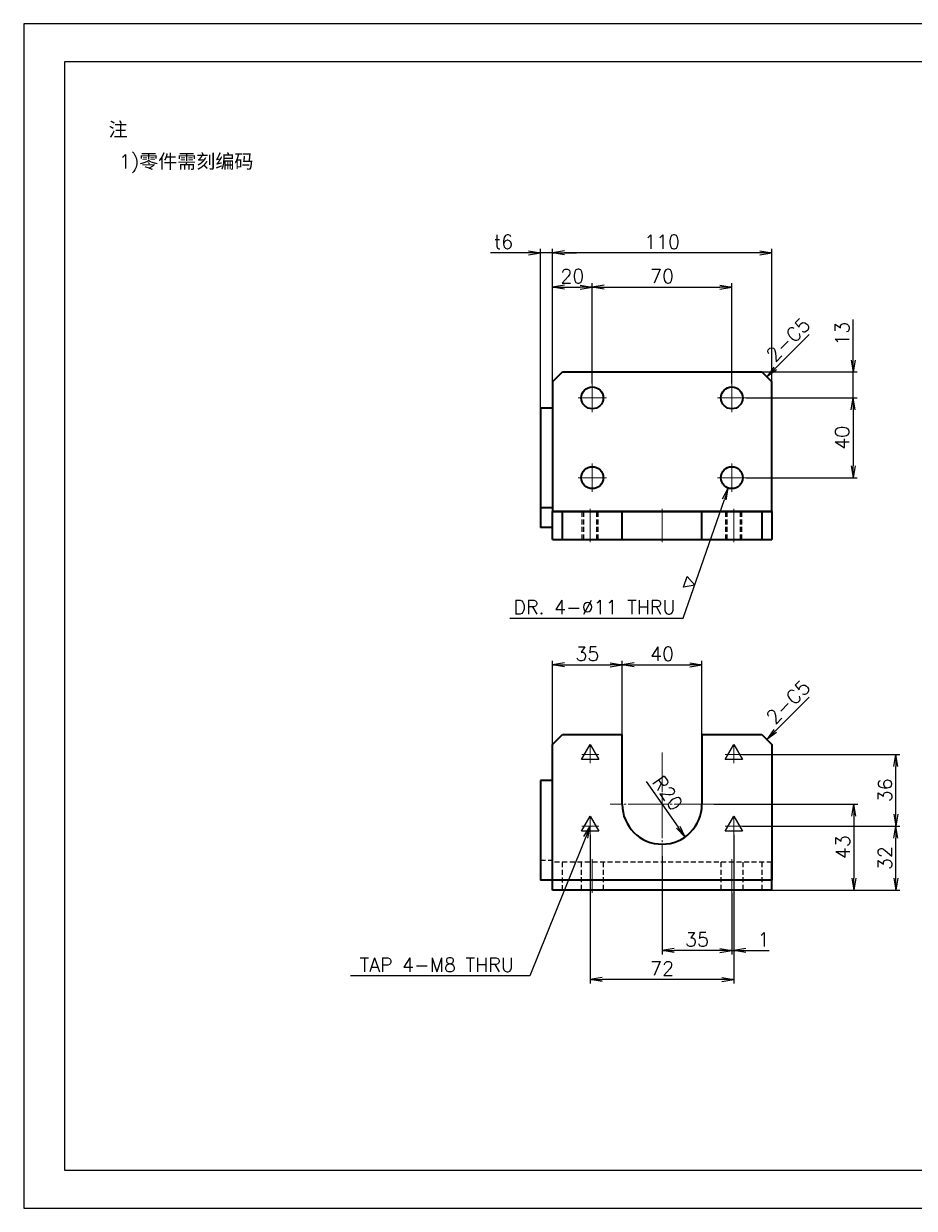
# Model space of a CAD drawing. Header units: millimetres. Extents: x -10155 to 20189, y -25550 to -22580.
# Drawn here: x 773 to 1220, y -25548 to -24954 of the extents above; entities that cross this region are included whole.
import ezdxf

# ---------------------------------------------------------------- set-up
doc = ezdxf.new("R2010")
doc.units = ezdxf.units.MM
doc.linetypes.add('CENTER-HOKUTO', pattern=[23, 20, -1, 1, -1])
doc.linetypes.add('HIDDEN-HOKUTO', pattern=[3.8, 2.5, -1.3])
doc.layers.add('AM_7', color=2, linetype='CENTER-HOKUTO', lineweight=30)
doc.layers.add('AM_HID', color=1, linetype='HIDDEN-HOKUTO', lineweight=25)
doc.layers.add('title_frame', color=7, linetype='Continuous')
doc.layers.add('word_dim', color=253, linetype='Continuous')
doc.styles.get("Standard").update_dxf_attribs({"font": 'romans.shx', "bigfont": 'bigfont.shx'})
doc.dimstyles.new('RS1-2', dxfattribs={"dimscale": 2, "dimtxt": 3.5, "dimasz": 3, "dimexe": 1, "dimexo": 0, "dimgap": 1, "dimtad": 3, "dimdsep": 46, "dimtxsty": 'Standard', "dimblk1": 'OPEN', "dimblk2": 'OPEN', "dimsah": 1, "dimcen": 0, "dimclrd": 256, "dimclre": 256, "dimclrt": 3, "dimazin": 2, "dimtfac": 1, "dimtmove": 0, "dimatfit": 3, "dimldrblk": 'OPEN', "dimfxl": 0, "dimtolj": 1, "dimtzin": 0, "dimarcsym": 0})

# ---------------------------------------------------------------- blocks, each defined once
blk = doc.blocks.new('_Open')
at = {"color": 0, "lineweight": -2}
for p, q in [((-1, 0.167), (0, 0)), ((-1, -0.167), (0, 0)), ((0, 0), (-1, 0))]:
    blk.add_line(p, q, dxfattribs=at)
blk = doc.blocks.new('*D306')
at = {"layer": 'DEFPOINTS', "color": 0, "linetype": 'Continuous', "ltscale": 2}
for p in [(1038.43, -25068.41), (1038.43, -25137.35), (1148.43, -25144.17)]:
    blk.add_point(p, dxfattribs=at)
at = {"layer": 'word_dim', "linetype": 'Continuous', "lineweight": -2, "ltscale": 2}
for p, q in [((1038.43, -25137.35), (1038.43, -25066.41)), ((1148.43, -25144.17), (1148.43, -25066.41)), ((1142.43, -25068.41), (1044.43, -25068.41))]:
    blk.add_line(p, q, dxfattribs=at)
at = {"layer": 'word_dim', "linetype": 'Continuous', "lineweight": -2, "ltscale": 2, "xscale": 6, "yscale": 6, "zscale": 6, "rotation": 180}
blk.add_blockref('_Open', (1038.43, -25068.41), dxfattribs=at)
at = {"layer": 'word_dim', "linetype": 'Continuous', "lineweight": -2, "ltscale": 2, "xscale": 6, "yscale": 6, "zscale": 6}
blk.add_blockref('_Open', (1148.43, -25068.41), dxfattribs=at)
at = {"layer": 'word_dim', "color": 3, "linetype": 'Continuous', "ltscale": 2, "insert": (1093.43, -25062.91), "char_height": 7, "attachment_point": 5}
blk.add_mtext('\\A1;110', dxfattribs=at)
blk = doc.blocks.new('*D313')
at = {"layer": 'DEFPOINTS', "color": 0, "linetype": 'Continuous', "ltscale": 2}
for p in [(1038.43, -25068.41), (1032.43, -25146.18), (1038.43, -25146.18)]:
    blk.add_point(p, dxfattribs=at)
at = {"layer": 'word_dim', "linetype": 'Continuous', "lineweight": -2, "ltscale": 2}
for p, q in [((1032.43, -25146.18), (1032.43, -25066.41)), ((1038.43, -25146.18), (1038.43, -25066.41)), ((1026.43, -25068.41), (1007.43, -25068.41)), ((1038.43, -25068.41), (1032.43, -25068.41)), ((1044.43, -25068.41), (1050.43, -25068.41))]:
    blk.add_line(p, q, dxfattribs=at)
at = {"layer": 'word_dim', "linetype": 'Continuous', "lineweight": -2, "ltscale": 2, "xscale": 6, "yscale": 6, "zscale": 6}
blk.add_blockref('_Open', (1032.43, -25068.41), dxfattribs=at)
at = {"layer": 'word_dim', "linetype": 'Continuous', "lineweight": -2, "ltscale": 2, "xscale": 6, "yscale": 6, "zscale": 6, "rotation": 180}
blk.add_blockref('_Open', (1038.43, -25068.41), dxfattribs=at)
at = {"layer": 'word_dim', "color": 3, "linetype": 'Continuous', "ltscale": 2, "insert": (1013.93, -25062.91), "char_height": 7, "attachment_point": 5}
blk.add_mtext('\\A1;t6', dxfattribs=at)
blk = doc.blocks.new('*D316')
at = {"layer": 'DEFPOINTS', "color": 0, "linetype": 'Continuous', "ltscale": 2}
for p in [(1058.43, -25085.67), (1038.43, -25137.35), (1058.43, -25134.03)]:
    blk.add_point(p, dxfattribs=at)
at = {"layer": 'word_dim', "linetype": 'Continuous', "lineweight": -2, "ltscale": 2}
for p, q in [((1038.43, -25137.35), (1038.43, -25083.67)), ((1058.43, -25134.03), (1058.43, -25083.67)), ((1044.43, -25085.67), (1052.43, -25085.67))]:
    blk.add_line(p, q, dxfattribs=at)
at = {"layer": 'word_dim', "linetype": 'Continuous', "lineweight": -2, "ltscale": 2, "xscale": 6, "yscale": 6, "zscale": 6, "rotation": 180}
blk.add_blockref('_Open', (1038.43, -25085.67), dxfattribs=at)
at = {"layer": 'word_dim', "linetype": 'Continuous', "lineweight": -2, "ltscale": 2, "xscale": 6, "yscale": 6, "zscale": 6}
blk.add_blockref('_Open', (1058.43, -25085.67), dxfattribs=at)
at = {"layer": 'word_dim', "color": 3, "linetype": 'Continuous', "ltscale": 2, "insert": (1048.43, -25080.17), "char_height": 7, "attachment_point": 5}
blk.add_mtext('\\A1;20', dxfattribs=at)
blk = doc.blocks.new('*D317')
at = {"layer": 'DEFPOINTS', "color": 0, "linetype": 'Continuous', "ltscale": 2}
for p in [(1128.43, -25085.67), (1058.43, -25134.03), (1128.43, -25134.03)]:
    blk.add_point(p, dxfattribs=at)
at = {"layer": 'word_dim', "linetype": 'Continuous', "lineweight": -2, "ltscale": 2}
for p, q in [((1058.43, -25134.03), (1058.43, -25083.67)), ((1128.43, -25134.03), (1128.43, -25083.67)), ((1064.43, -25085.67), (1122.43, -25085.67))]:
    blk.add_line(p, q, dxfattribs=at)
at = {"layer": 'word_dim', "linetype": 'Continuous', "lineweight": -2, "ltscale": 2, "xscale": 6, "yscale": 6, "zscale": 6, "rotation": 180}
blk.add_blockref('_Open', (1058.43, -25085.67), dxfattribs=at)
at = {"layer": 'word_dim', "linetype": 'Continuous', "lineweight": -2, "ltscale": 2, "xscale": 6, "yscale": 6, "zscale": 6}
blk.add_blockref('_Open', (1128.43, -25085.67), dxfattribs=at)
at = {"layer": 'word_dim', "color": 3, "linetype": 'Continuous', "ltscale": 2, "insert": (1093.43, -25080.17), "char_height": 7, "attachment_point": 5}
blk.add_mtext('\\A1;70', dxfattribs=at)
blk = doc.blocks.new('*D318')
at = {"layer": 'DEFPOINTS', "color": 0, "linetype": 'Continuous', "ltscale": 2}
for p in [(1139.74, -25128.18), (1135.58, -25141.18), (1189.28, -25141.18)]:
    blk.add_point(p, dxfattribs=at)
at = {"layer": 'word_dim', "linetype": 'Continuous', "lineweight": -2, "ltscale": 2}
for p, q in [((1189.28, -25122.18), (1189.28, -25101.84)), ((1139.74, -25128.18), (1191.28, -25128.18)), ((1189.28, -25141.18), (1189.28, -25128.18)), ((1135.58, -25141.18), (1191.28, -25141.18)), ((1189.28, -25147.18), (1189.28, -25153.18))]:
    blk.add_line(p, q, dxfattribs=at)
at = {"layer": 'word_dim', "linetype": 'Continuous', "lineweight": -2, "ltscale": 2, "xscale": 6, "yscale": 6, "zscale": 6}
for p, rotation in [((1189.28, -25128.18), 270), ((1189.28, -25141.18), 90)]:
    blk.add_blockref('_Open', p, dxfattribs=dict(at, rotation=rotation))
at = {"layer": 'word_dim', "color": 3, "linetype": 'Continuous', "ltscale": 2, "insert": (1183.78, -25109.01), "char_height": 7, "attachment_point": 5, "rotation": 90}
blk.add_mtext('\\A1;13', dxfattribs=at)
blk = doc.blocks.new('*D319')
at = {"layer": 'DEFPOINTS', "color": 0, "linetype": 'Continuous', "ltscale": 2}
for p in [(1135.58, -25141.18), (1135.58, -25181.18), (1189.28, -25181.18)]:
    blk.add_point(p, dxfattribs=at)
at = {"layer": 'word_dim', "linetype": 'Continuous', "lineweight": -2, "ltscale": 2}
for p, q in [((1135.58, -25141.18), (1191.28, -25141.18)), ((1189.28, -25147.18), (1189.28, -25175.18)), ((1135.58, -25181.18), (1191.28, -25181.18))]:
    blk.add_line(p, q, dxfattribs=at)
at = {"layer": 'word_dim', "linetype": 'Continuous', "lineweight": -2, "ltscale": 2, "xscale": 6, "yscale": 6, "zscale": 6}
for p, rotation in [((1189.28, -25141.18), 90), ((1189.28, -25181.18), 270)]:
    blk.add_blockref('_Open', p, dxfattribs=dict(at, rotation=rotation))
at = {"layer": 'word_dim', "color": 3, "linetype": 'Continuous', "ltscale": 2, "insert": (1183.78, -25161.18), "char_height": 7, "attachment_point": 5, "rotation": 90}
blk.add_mtext('\\A1;40', dxfattribs=at)
blk = doc.blocks.new('*D320')
at = {"layer": 'DEFPOINTS', "color": 0, "linetype": 'Continuous', "ltscale": 2}
for p in [(1130.23, -25175.98), (1126.63, -25186.37)]:
    blk.add_point(p, dxfattribs=at)
at = {"layer": 'word_dim', "linetype": 'Continuous', "lineweight": -2, "ltscale": 2}
for p, q in [((1104.07, -25251.56), (1124.67, -25192.04)), ((1017, -25251.56), (1104.07, -25251.56))]:
    blk.add_line(p, q, dxfattribs=at)
at = {"layer": 'word_dim', "linetype": 'Continuous', "lineweight": -2, "ltscale": 2, "xscale": 6, "yscale": 6, "zscale": 6, "rotation": 70.90620625646943}
blk.add_blockref('_Open', (1126.63, -25186.37), dxfattribs=at)
at = {"layer": 'word_dim', "color": 3, "linetype": 'Continuous', "ltscale": 2, "insert": (1059.53, -25246.06), "char_height": 7, "attachment_point": 5}
blk.add_mtext('\\A1;DR. 4-∅11 THRU', dxfattribs=at)
blk = doc.blocks.new('shiage1')
at = {"layer": 'word_dim', "color": 3, "linetype": 'Continuous'}
for p, q in [((0, 0), (-1.44, 2.5)), ((-1.44, 2.5), (1.44, 2.5)), ((1.44, 2.5), (0, 0))]:
    blk.add_line(p, q, dxfattribs=at)
blk = doc.blocks.new('*D321')
at = {"layer": 'DEFPOINTS', "color": 0, "linetype": 'Continuous', "ltscale": 2}
for p in [(1073.43, -25275), (1073.43, -25309.94), (1038.43, -25322.76)]:
    blk.add_point(p, dxfattribs=at)
at = {"layer": 'word_dim', "linetype": 'Continuous', "lineweight": -2, "ltscale": 2}
for p, q in [((1038.43, -25322.76), (1038.43, -25273)), ((1073.43, -25309.94), (1073.43, -25273)), ((1044.43, -25275), (1067.43, -25275))]:
    blk.add_line(p, q, dxfattribs=at)
at = {"layer": 'word_dim', "linetype": 'Continuous', "lineweight": -2, "ltscale": 2, "xscale": 6, "yscale": 6, "zscale": 6, "rotation": 180}
blk.add_blockref('_Open', (1038.43, -25275), dxfattribs=at)
at = {"layer": 'word_dim', "linetype": 'Continuous', "lineweight": -2, "ltscale": 2, "xscale": 6, "yscale": 6, "zscale": 6}
blk.add_blockref('_Open', (1073.43, -25275), dxfattribs=at)
at = {"layer": 'word_dim', "color": 3, "linetype": 'Continuous', "ltscale": 2, "insert": (1055.93, -25269.5), "char_height": 7, "attachment_point": 5}
blk.add_mtext('\\A1;35', dxfattribs=at)
blk = doc.blocks.new('*D322')
at = {"layer": 'DEFPOINTS', "color": 0, "linetype": 'Continuous', "ltscale": 2}
for p in [(1113.43, -25275), (1073.43, -25309.94), (1113.43, -25309.94)]:
    blk.add_point(p, dxfattribs=at)
at = {"layer": 'word_dim', "linetype": 'Continuous', "lineweight": -2, "ltscale": 2}
for p, q in [((1073.43, -25309.94), (1073.43, -25273)), ((1113.43, -25309.94), (1113.43, -25273)), ((1079.43, -25275), (1107.43, -25275))]:
    blk.add_line(p, q, dxfattribs=at)
at = {"layer": 'word_dim', "linetype": 'Continuous', "lineweight": -2, "ltscale": 2, "xscale": 6, "yscale": 6, "zscale": 6, "rotation": 180}
blk.add_blockref('_Open', (1073.43, -25275), dxfattribs=at)
at = {"layer": 'word_dim', "linetype": 'Continuous', "lineweight": -2, "ltscale": 2, "xscale": 6, "yscale": 6, "zscale": 6}
blk.add_blockref('_Open', (1113.43, -25275), dxfattribs=at)
at = {"layer": 'word_dim', "color": 3, "linetype": 'Continuous', "ltscale": 2, "insert": (1093.43, -25269.5), "char_height": 7, "attachment_point": 5}
blk.add_mtext('\\A1;40', dxfattribs=at)
blk = doc.blocks.new('*D323')
at = {"layer": 'DEFPOINTS', "color": 0, "linetype": 'Continuous', "ltscale": 2}
for p in [(1119.43, -25344.94), (1148.43, -25387.94), (1189.53, -25387.94)]:
    blk.add_point(p, dxfattribs=at)
at = {"layer": 'word_dim', "linetype": 'Continuous', "lineweight": -2, "ltscale": 2}
for p, q in [((1119.43, -25344.94), (1191.53, -25344.94)), ((1189.53, -25350.94), (1189.53, -25381.94)), ((1148.43, -25387.94), (1191.53, -25387.94))]:
    blk.add_line(p, q, dxfattribs=at)
at = {"layer": 'word_dim', "linetype": 'Continuous', "lineweight": -2, "ltscale": 2, "xscale": 6, "yscale": 6, "zscale": 6}
for p, rotation in [((1189.53, -25344.94), 90), ((1189.53, -25387.94), 270)]:
    blk.add_blockref('_Open', p, dxfattribs=dict(at, rotation=rotation))
at = {"layer": 'word_dim', "color": 3, "linetype": 'Continuous', "ltscale": 2, "insert": (1184.03, -25366.44), "char_height": 7, "attachment_point": 5, "rotation": 90}
blk.add_mtext('\\A1;43', dxfattribs=at)
blk = doc.blocks.new('*D324')
at = {"layer": 'DEFPOINTS', "color": 0, "linetype": 'Continuous', "ltscale": 2}
for p in [(1093.43, -25344.94), (1104.9, -25361.33)]:
    blk.add_point(p, dxfattribs=at)
at = {"layer": 'word_dim', "linetype": 'Continuous', "lineweight": -2, "ltscale": 2}
blk.add_line((1085.4, -25333.47), (1101.46, -25356.41), dxfattribs=at)
at = {"layer": 'word_dim', "linetype": 'Continuous', "lineweight": -2, "ltscale": 2, "xscale": 6, "yscale": 6, "zscale": 6, "rotation": 304.9907323489703}
blk.add_blockref('_Open', (1104.9, -25361.33), dxfattribs=at)
at = {"layer": 'word_dim', "color": 3, "linetype": 'Continuous', "ltscale": 2, "insert": (1096.21, -25339.33), "char_height": 7, "attachment_point": 5, "rotation": 304.99073}
blk.add_mtext('\\A1;R20', dxfattribs=at)
blk = doc.blocks.new('MARK_M8BOLT')
at = {"color": 3, "linetype": 'Continuous'}
for p, q in [((-2.17, -1.25), (0, 2.5)), ((0, 2.5), (2.17, -1.25)), ((2.17, -1.25), (-2.17, -1.25))]:
    blk.add_line(p, q, dxfattribs=at)
blk = doc.blocks.new('*D325')
at = {"layer": 'DEFPOINTS', "color": 0, "linetype": 'Continuous', "ltscale": 2}
for p in [(1133.75, -25355.94), (1210.72, -25355.94), (1148.43, -25387.94)]:
    blk.add_point(p, dxfattribs=at)
at = {"layer": 'word_dim', "linetype": 'Continuous', "lineweight": -2, "ltscale": 2}
for p, q in [((1133.75, -25355.94), (1212.72, -25355.94)), ((1210.72, -25381.94), (1210.72, -25361.94)), ((1148.43, -25387.94), (1212.72, -25387.94))]:
    blk.add_line(p, q, dxfattribs=at)
at = {"layer": 'word_dim', "linetype": 'Continuous', "lineweight": -2, "ltscale": 2, "xscale": 6, "yscale": 6, "zscale": 6}
for p, rotation in [((1210.72, -25355.94), 90), ((1210.72, -25387.94), 270)]:
    blk.add_blockref('_Open', p, dxfattribs=dict(at, rotation=rotation))
at = {"layer": 'word_dim', "color": 3, "linetype": 'Continuous', "ltscale": 2, "insert": (1205.22, -25371.94), "char_height": 7, "attachment_point": 5, "rotation": 90}
blk.add_mtext('\\A1;32', dxfattribs=at)
blk = doc.blocks.new('*D326')
at = {"layer": 'DEFPOINTS', "color": 0, "linetype": 'Continuous', "ltscale": 2}
for p in [(1133.75, -25319.94), (1210.72, -25319.94), (1133.75, -25355.94)]:
    blk.add_point(p, dxfattribs=at)
at = {"layer": 'word_dim', "linetype": 'Continuous', "lineweight": -2, "ltscale": 2}
for p, q in [((1133.75, -25319.94), (1212.72, -25319.94)), ((1210.72, -25349.94), (1210.72, -25325.94)), ((1133.75, -25355.94), (1212.72, -25355.94))]:
    blk.add_line(p, q, dxfattribs=at)
at = {"layer": 'word_dim', "linetype": 'Continuous', "lineweight": -2, "ltscale": 2, "xscale": 6, "yscale": 6, "zscale": 6}
for p, rotation in [((1210.72, -25319.94), 90), ((1210.72, -25355.94), 270)]:
    blk.add_blockref('_Open', p, dxfattribs=dict(at, rotation=rotation))
at = {"layer": 'word_dim', "color": 3, "linetype": 'Continuous', "ltscale": 2, "insert": (1205.22, -25337.94), "char_height": 7, "attachment_point": 5, "rotation": 90}
blk.add_mtext('\\A1;36', dxfattribs=at)
blk = doc.blocks.new('*D327')
at = {"layer": 'DEFPOINTS', "color": 0, "linetype": 'Continuous', "ltscale": 2}
for p in [(1093.43, -25370.94), (1128.43, -25389.34), (1093.43, -25418.28)]:
    blk.add_point(p, dxfattribs=at)
at = {"layer": 'word_dim', "linetype": 'Continuous', "lineweight": -2, "ltscale": 2}
for p, q in [((1093.43, -25370.94), (1093.43, -25420.28)), ((1128.43, -25389.34), (1128.43, -25420.28)), ((1122.43, -25418.28), (1099.43, -25418.28))]:
    blk.add_line(p, q, dxfattribs=at)
at = {"layer": 'word_dim', "linetype": 'Continuous', "lineweight": -2, "ltscale": 2, "xscale": 6, "yscale": 6, "zscale": 6, "rotation": 180}
blk.add_blockref('_Open', (1093.43, -25418.28), dxfattribs=at)
at = {"layer": 'word_dim', "linetype": 'Continuous', "lineweight": -2, "ltscale": 2, "xscale": 6, "yscale": 6, "zscale": 6}
blk.add_blockref('_Open', (1128.43, -25418.28), dxfattribs=at)
at = {"layer": 'word_dim', "color": 3, "linetype": 'Continuous', "ltscale": 2, "insert": (1110.93, -25412.78), "char_height": 7, "attachment_point": 5}
blk.add_mtext('\\A1;35', dxfattribs=at)
blk = doc.blocks.new('*D328')
at = {"layer": 'DEFPOINTS', "color": 0, "linetype": 'Continuous', "ltscale": 2}
for p in [(1129.43, -25360.26), (1128.43, -25389.34), (1129.43, -25418.28)]:
    blk.add_point(p, dxfattribs=at)
at = {"layer": 'word_dim', "linetype": 'Continuous', "lineweight": -2, "ltscale": 2}
for p, q in [((1129.43, -25360.26), (1129.43, -25420.28)), ((1128.43, -25389.34), (1128.43, -25420.28)), ((1122.43, -25418.28), (1116.43, -25418.28)), ((1128.43, -25418.28), (1129.43, -25418.28)), ((1135.43, -25418.28), (1147.1, -25418.28))]:
    blk.add_line(p, q, dxfattribs=at)
at = {"layer": 'word_dim', "linetype": 'Continuous', "lineweight": -2, "ltscale": 2, "xscale": 6, "yscale": 6, "zscale": 6}
blk.add_blockref('_Open', (1128.43, -25418.28), dxfattribs=at)
at = {"layer": 'word_dim', "linetype": 'Continuous', "lineweight": -2, "ltscale": 2, "xscale": 6, "yscale": 6, "zscale": 6, "rotation": 180}
blk.add_blockref('_Open', (1129.43, -25418.28), dxfattribs=at)
at = {"layer": 'word_dim', "color": 3, "linetype": 'Continuous', "ltscale": 2, "insert": (1144.26, -25412.78), "char_height": 7, "attachment_point": 5}
blk.add_mtext('\\A1;1', dxfattribs=at)
blk = doc.blocks.new('*D329')
at = {"layer": 'DEFPOINTS', "color": 0, "linetype": 'Continuous', "ltscale": 2}
for p in [(1057.43, -25360.26), (1129.43, -25360.26), (1057.43, -25432.79)]:
    blk.add_point(p, dxfattribs=at)
at = {"layer": 'word_dim', "linetype": 'Continuous', "lineweight": -2, "ltscale": 2}
for p, q in [((1057.43, -25360.26), (1057.43, -25434.79)), ((1129.43, -25360.26), (1129.43, -25434.79)), ((1123.43, -25432.79), (1063.43, -25432.79))]:
    blk.add_line(p, q, dxfattribs=at)
at = {"layer": 'word_dim', "linetype": 'Continuous', "lineweight": -2, "ltscale": 2, "xscale": 6, "yscale": 6, "zscale": 6, "rotation": 180}
blk.add_blockref('_Open', (1057.43, -25432.79), dxfattribs=at)
at = {"layer": 'word_dim', "linetype": 'Continuous', "lineweight": -2, "ltscale": 2, "xscale": 6, "yscale": 6, "zscale": 6}
blk.add_blockref('_Open', (1129.43, -25432.79), dxfattribs=at)
at = {"layer": 'word_dim', "color": 3, "linetype": 'Continuous', "ltscale": 2, "insert": (1093.43, -25427.29), "char_height": 7, "attachment_point": 5}
blk.add_mtext('\\A1;72', dxfattribs=at)

msp = doc.modelspace()

# ---------------------------------------------------------------- linework, layer by layer
at = {"color": 7, "lineweight": 35, "ltscale": 0.176777}
for p, q in [((1038.429, -25133.175), (1043.429, -25128.175)), ((1143.429, -25128.175), (1148.429, -25133.175)), ((1038.429, -25314.941), (1043.429, -25309.941)), ((1143.429, -25309.941), (1148.429, -25314.941))]:
    msp.add_line(p, q, dxfattribs=at)
at = {"color": 7, "lineweight": 35}
for p, q in [((1043.429, -25128.175), (1143.429, -25128.175)), ((1038.429, -25133.175), (1038.429, -25198.175)), ((1148.429, -25198.175), (1148.429, -25133.175)), ((1032.429, -25146.175), (1032.429, -25196.175)), ((1038.429, -25146.175), (1038.429, -25196.175)), ((1148.429, -25198.175), (1038.429, -25198.175)), ((1043.429, -25198.175), (1073.429, -25198.175)), ((1073.429, -25198.175), (1103.018, -25198.175)), ((1113.429, -25198.175), (1143.429, -25198.175)), ((1043.429, -25212.175), (1073.429, -25212.175)), ((1073.429, -25212.175), (1103.018, -25212.175)), ((1113.429, -25212.175), (1143.429, -25212.175)), ((1043.429, -25309.941), (1073.429, -25309.941)), ((1073.429, -25344.941), (1073.429, -25309.941)), ((1113.429, -25309.941), (1143.429, -25309.941)), ((1113.429, -25309.941), (1113.429, -25344.941)), ((1038.429, -25382.941), (1038.429, -25314.941)), ((1148.429, -25314.941), (1148.429, -25382.941)), ((1032.429, -25332.941), (1032.429, -25382.941)), ((1148.429, -25382.941), (1038.429, -25382.941)), ((1148.429, -25387.941), (1038.429, -25387.941))]:
    msp.add_line(p, q, dxfattribs=at)
at = {"color": 7, "lineweight": 35, "ltscale": 0.15}
for p, q in [((1032.429, -25146.175), (1038.429, -25146.175)), ((1032.429, -25196.175), (1038.429, -25196.175)), ((1038.429, -25206.175), (1032.429, -25206.175)), ((1038.429, -25332.941), (1032.429, -25332.941)), ((1038.429, -25382.941), (1032.429, -25382.941))]:
    msp.add_line(p, q, dxfattribs=at)
at = {"color": 7, "lineweight": 35, "ltscale": 0.25}
msp.add_line((1032.429, -25196.175), (1032.429, -25206.175), dxfattribs=at)
at = {"color": 7, "lineweight": 35, "ltscale": 0.050002}
msp.add_line((1038.429, -25196.175), (1038.429, -25198.175), dxfattribs=at)
at = {"color": 7, "lineweight": 35, "ltscale": 0.35}
for p, q in [((1038.429, -25212.175), (1038.429, -25198.175)), ((1043.429, -25212.175), (1043.429, -25198.175)), ((1073.429, -25212.175), (1073.429, -25198.175)), ((1113.429, -25212.175), (1113.429, -25198.175)), ((1143.429, -25198.175), (1143.429, -25212.175)), ((1148.429, -25198.175), (1148.429, -25212.175)), ((1148.429, -25387.941), (1148.429, -25373.941))]:
    msp.add_line(p, q, dxfattribs=at)
at = {"color": 7, "lineweight": 35, "ltscale": 0.125}
for p, q in [((1038.429, -25198.175), (1043.429, -25198.175)), ((1143.429, -25198.175), (1148.429, -25198.175)), ((1038.429, -25212.175), (1043.429, -25212.175)), ((1143.429, -25212.175), (1148.429, -25212.175)), ((1038.429, -25387.941), (1038.429, -25382.941))]:
    msp.add_line(p, q, dxfattribs=at)
at = {"color": 7, "lineweight": 35, "ltscale": 0.260284}
for p, q in [((1103.018, -25198.175), (1113.429, -25198.175)), ((1103.018, -25212.175), (1113.429, -25212.175))]:
    msp.add_line(p, q, dxfattribs=at)
at = {"color": 7, "lineweight": 35}
for centre in [(1058.429, -25141.175), (1128.429, -25141.175), (1058.429, -25181.175), (1128.429, -25181.175)]:
    msp.add_circle(centre, 5.5, dxfattribs=at)
msp.add_arc((1093.429, -25344.941), 20, 180.000005, 0, dxfattribs=at)
at = {"layer": 'AM_7', "lineweight": 13}
for p, q in [((1058.429, -25134.025), (1058.429, -25148.325)), ((1128.429, -25134.025), (1128.429, -25148.325)), ((1065.58, -25141.175), (1051.279, -25141.175)), ((1135.579, -25141.175), (1121.279, -25141.175)), ((1058.429, -25174.025), (1058.429, -25188.325)), ((1128.429, -25174.025), (1128.429, -25188.325)), ((1065.58, -25181.175), (1051.279, -25181.175)), ((1135.579, -25181.175), (1121.279, -25181.175)), ((1057.429, -25213.575), (1057.429, -25196.775)), ((1093.429, -25196.775), (1093.429, -25213.576)), ((1129.429, -25213.575), (1129.429, -25196.775)), ((1057.429, -25315.62), (1057.429, -25324.261)), ((1129.429, -25315.62), (1129.429, -25324.261)), ((1061.75, -25319.941), (1053.109, -25319.941)), ((1093.429, -25318.941), (1093.429, -25370.941)), ((1133.75, -25319.941), (1125.109, -25319.941)), ((1119.429, -25344.941), (1067.429, -25344.941)), ((1057.429, -25351.62), (1057.429, -25360.261)), ((1129.429, -25351.62), (1129.429, -25360.261)), ((1061.75, -25355.941), (1053.109, -25355.941)), ((1133.75, -25355.941), (1125.109, -25355.941)), ((1058.429, -25372.541), (1058.429, -25389.341)), ((1128.429, -25372.541), (1128.429, -25389.341))]:
    msp.add_line(p, q, dxfattribs=at)
at = {"layer": 'AM_HID', "color": 1}
for p, q in [((1038.429, -25198.175), (1038.429, -25206.175)), ((1053.429, -25212.175), (1053.429, -25198.175)), ((1053.429, -25212.175), (1053.429, -25198.175)), ((1054.106, -25212.175), (1054.106, -25198.175)), ((1054.106, -25212.175), (1054.106, -25198.175)), ((1060.753, -25212.175), (1060.753, -25198.175)), ((1060.753, -25212.175), (1060.753, -25198.175)), ((1061.429, -25212.175), (1061.429, -25198.175)), ((1061.429, -25212.175), (1061.429, -25198.175)), ((1125.429, -25212.175), (1125.429, -25198.175)), ((1125.429, -25212.175), (1125.429, -25198.175)), ((1126.106, -25212.175), (1126.106, -25198.175)), ((1126.106, -25212.175), (1126.106, -25198.175)), ((1132.753, -25212.175), (1132.753, -25198.175)), ((1132.753, -25212.175), (1132.753, -25198.175)), ((1133.429, -25212.175), (1133.429, -25198.175)), ((1133.429, -25212.175), (1133.429, -25198.175)), ((1038.429, -25332.941), (1038.429, -25382.941)), ((1032.429, -25372.941), (1038.429, -25372.941)), ((1038.429, -25382.941), (1038.429, -25373.941)), ((1148.429, -25373.941), (1038.429, -25373.941)), ((1043.429, -25387.941), (1043.429, -25373.941)), ((1052.929, -25373.941), (1052.929, -25387.941)), ((1052.929, -25373.941), (1052.929, -25387.941)), ((1063.929, -25373.941), (1063.929, -25387.941)), ((1063.929, -25373.941), (1063.929, -25387.941)), ((1122.929, -25373.941), (1122.929, -25387.941)), ((1122.929, -25373.941), (1122.929, -25387.941)), ((1133.929, -25373.941), (1133.929, -25387.941)), ((1133.929, -25373.941), (1133.929, -25387.941)), ((1143.429, -25373.941), (1143.429, -25387.941))]:
    msp.add_line(p, q, dxfattribs=at)
at = {"layer": 'title_frame', "color": 4}
msp.add_lwpolyline([(1613.28, -24953.535), (773.28, -24953.535), (773.28, -25547.535), (1613.28, -25547.535)], close=True, dxfattribs=at)
at = {"layer": 'title_frame'}
msp.add_lwpolyline([(793.93, -24972.46), (1592.63, -24972.46), (1592.63, -25528.61), (793.93, -25528.61)], close=True, dxfattribs=at)

# ---------------------------------------------------------------- block references
at = {"layer": 'word_dim', "color": 3, "linetype": 'Continuous', "ltscale": 2, "xscale": 2, "yscale": 2, "zscale": 2, "rotation": 70.90620625646397}
msp.add_blockref('shiage1', (1109.796, -25235.003), dxfattribs=at)
at = {"layer": 'word_dim', "linetype": 'Continuous', "ltscale": 2, "xscale": 2, "yscale": 2, "zscale": 2}
for p in [(1057.429, -25319.941), (1129.429, -25319.941), (1057.429, -25355.941), (1129.429, -25355.941)]:
    msp.add_blockref('MARK_M8BOLT', p, dxfattribs=at)

# ---------------------------------------------------------------- texts
at = {"ltscale": 2, "char_height": 7, "attachment_point": 1}
for s, insert, width in [('{\\fSimSun|b0|i0|c134|p2;\\C3;注}', (815.863, -25003.049), 20.72938), ('{\\Fromans,bigfont|c134;\\C3;1)\\fSimSun|b0|i0|c134|p2;零件需刻编码}', (820.993, -25019.065), 193.81227)]:
    msp.add_mtext(s, dxfattribs=dict(at, insert=insert, width=width))
at = {"layer": 'word_dim', "color": 3, "linetype": 'Continuous', "ltscale": 2}
for p in [(1149.929, -25123.675), (1149.929, -25305.441)]:
    msp.add_text('2-C5', height=7, rotation=45, dxfattribs=at).set_placement(p)
at = {"layer": 'word_dim', "color": 3, "linetype": 'Continuous', "ltscale": 2, "insert": (1019.162, -25428.949), "char_height": 7, "attachment_point": 9}
msp.add_mtext('TAP 4-M8 THRU', dxfattribs=at)

# ---------------------------------------------------------------- dimensions: what is measured, and where the dimension line sits
at = {"layer": 'word_dim', "linetype": 'Continuous', "ltscale": 2}
dim = msp.add_linear_dim(base=(1038.429, -25068.414), p1=(1032.429, -25146.175), p2=(1038.429, -25146.175), text='t<>', dimstyle='RS1-2', dxfattribs=at)
dim.commit()
dim.dimension.update_dxf_attribs({"geometry": '*D313', "text_midpoint": (1013.929, -25068.414), "dimtype": 160})
for base, p1, p2, picture, middle in [((1038.429, -25068.414), (1148.429, -25144.166), (1038.429, -25137.354), '*D306', (1093.429, -25062.914)), ((1058.429, -25085.671), (1038.429, -25137.354), (1058.429, -25134.025), '*D316', (1048.429, -25080.171)), ((1128.429, -25085.671), (1058.429, -25134.025), (1128.429, -25134.025), '*D317', (1093.429, -25080.171)), ((1073.429, -25274.995), (1038.429, -25322.761), (1073.429, -25309.941), '*D321', (1055.929, -25269.495)), ((1113.429, -25274.995), (1073.429, -25309.941), (1113.429, -25309.941), '*D322', (1093.429, -25269.495)), ((1057.429, -25432.794), (1129.429, -25360.261), (1057.429, -25360.261), '*D329', (1093.429, -25427.294)), ((1129.429, -25418.278), (1128.429, -25389.341), (1129.429, -25360.261), '*D328', (1144.263, -25412.778)), ((1093.429, -25418.278), (1128.429, -25389.341), (1093.429, -25370.941), '*D327', (1110.929, -25412.778))]:
    dim = msp.add_linear_dim(base=base, p1=p1, p2=p2, dimstyle='RS1-2', dxfattribs=at)
    dim.commit()
    dim.dimension.update_dxf_attribs({"geometry": picture, "text_midpoint": middle})
dim = msp.add_linear_dim(base=(1189.28, -25141.175), p1=(1139.739, -25128.175), p2=(1135.579, -25141.175), angle=90, dimstyle='RS1-2', dxfattribs=at)
dim.commit()
dim.dimension.update_dxf_attribs({"geometry": '*D318', "text_midpoint": (1189.28, -25109.009), "dimtype": 160})
for base, p1, p2, picture, middle in [((1189.28, -25181.175), (1135.579, -25141.175), (1135.579, -25181.175), '*D319', (1183.78, -25161.175)), ((1210.718, -25319.941), (1133.75, -25355.941), (1133.75, -25319.941), '*D326', (1205.218, -25337.941)), ((1189.528, -25387.941), (1119.429, -25344.941), (1148.429, -25387.941), '*D323', (1184.028, -25366.441)), ((1210.718, -25355.941), (1148.429, -25387.941), (1133.75, -25355.941), '*D325', (1205.218, -25371.941))]:
    dim = msp.add_linear_dim(base=base, p1=p1, p2=p2, angle=90, dimstyle='RS1-2', dxfattribs=at)
    dim.commit()
    dim.dimension.update_dxf_attribs({"geometry": picture, "text_midpoint": middle})
dim = msp.add_diameter_dim_2p(p1=(1130.229, -25175.978), p2=(1126.63, -25186.373), text='DR. 4-<> THRU', dimstyle='RS1-2', override={"dimtoh": 1, "dimtofl": 0}, dxfattribs=at)
dim.commit()
dim.dimension.update_dxf_attribs({"geometry": '*D320', "text_midpoint": (1059.532, -25251.559), "dimtype": 163})
dim = msp.add_radius_dim(center=(1093.429, -25344.941), mpoint=(1104.898, -25361.326), dimstyle='RS1-2', dxfattribs=at)
dim.commit()
dim.dimension.update_dxf_attribs({"geometry": '*D324', "text_midpoint": (1091.709, -25342.483), "dimtype": 164})

# ---------------------------------------------------------------- leaders
at = {"layer": 'word_dim', "linetype": 'Continuous'}
for points in [[(1145.929, -25130.675), (1167.143, -25109.462)], [(1145.929, -25312.441), (1167.143, -25291.228)]]:
    msp.add_leader(points, dimstyle='RS1-2', dxfattribs=at)
at = {"layer": 'word_dim', "linetype": 'Continuous', "ltscale": 2, "annotation_type": 0, "has_hookline": 1, "hookline_direction": 1, "text_width": 82.067}
msp.add_leader([(1057.429, -25355.941), (1027.162, -25430.949), (1021.162, -25430.949)], dimstyle='RS1-2', dxfattribs=at)

doc.saveas('drawing.dxf')
